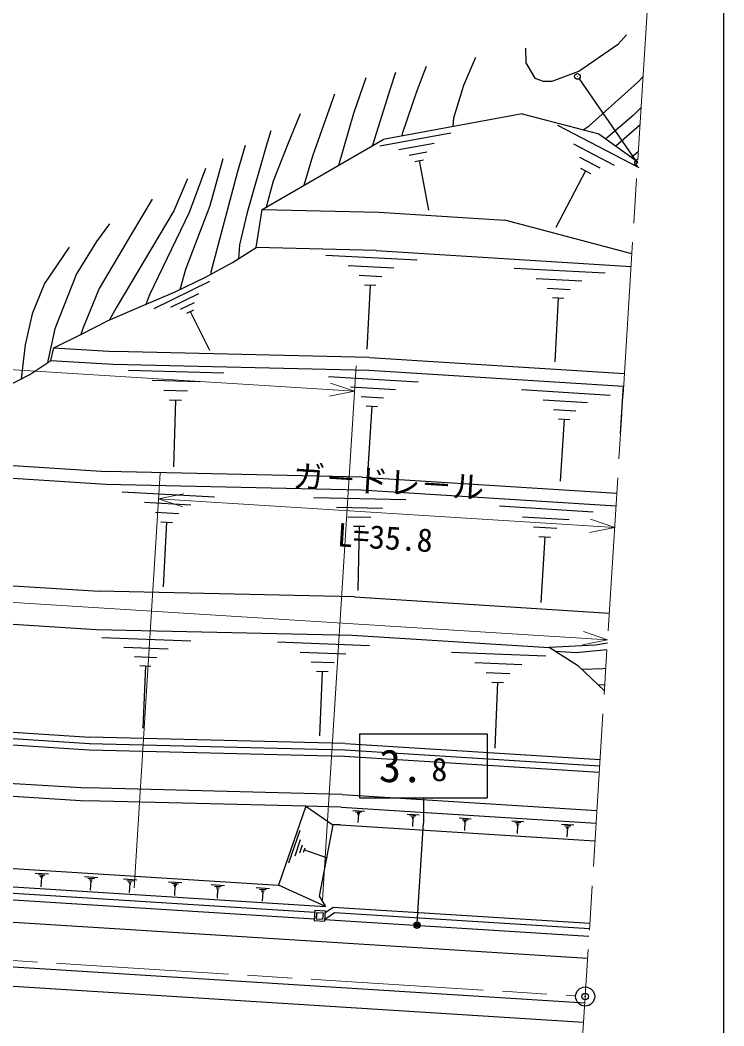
# Model space of a CAD drawing. Units: millimetres, scale not verified. Extents: x 0 to 700000, y -47500 to 447500.
# Drawn here: x 523868 to 579000, y 284508 to 363287 of the extents above; entities that cross this region are included whole.
import ezdxf
from ezdxf.enums import TextEntityAlignment as Align

# ---------------------------------------------------------------- set-up
doc = ezdxf.new("R2010")
doc.units = ezdxf.units.MM
doc.header["$LTSCALE"] = 1000
doc.header["$PDMODE"] = 32
doc.header["$PDSIZE"] = 500
doc.linetypes.add('CHAIN', pattern=[18.5, 12, -1.5, 3.5, -1.5])
doc.layers.add('作業ﾚｲﾔ1', color=7, linetype='Continuous', lineweight=25)
doc.styles.add('@ＭＳ ゴシック', font='')
doc.styles.add('ＭＳ ゴシック', font='')
doc.styles.get('@ＭＳ ゴシック').set_extended_font_data('@MS Gothic')
doc.styles.get('ＭＳ ゴシック').set_extended_font_data('MS Gothic')

msp = doc.modelspace()

# ---------------------------------------------------------------- linework, layer by layer
at = {"layer": '作業ﾚｲﾔ1'}
for p, q in [((579000, 20000), (579000, 370000)), ((567529, 358881), (567518, 358890)), ((567657, 358696), (572088, 352301)), ((563188, 355954), (552317, 353932)), ((563188, 355954), (569209, 354372)), ((565969, 355067), (572341, 351741)), ((572428, 355059), (570541, 353410)), ((542824, 348452), (552317, 353932)), ((552049, 353439), (557597, 354470)), ((569209, 354372), (572246, 352177)), ((569753, 353974), (569756, 353976)), ((553539, 353142), (556313, 353657)), ((554336, 352716), (555723, 352974)), ((567230, 353598), (570416, 351935)), ((572296, 352969), (571771, 352521)), ((554786, 352226), (555479, 352354)), ((555133, 352290), (555855, 348406)), ((567694, 352545), (569286, 351714)), ((572042, 352258), (572241, 352096)), ((572245, 352151), (572074, 351941)), ((568157, 351492), (565829, 347032)), ((567759, 351700), (568556, 351284)), ((542355, 345465), (542824, 348452)), ((542824, 348452), (551959, 348244)), ((551959, 348244), (561845, 347622)), ((571794, 344992), (561845, 347622)), ((540517, 344308), (542355, 345465)), ((551771, 345250), (542355, 345465)), ((551771, 345250), (571731, 343994)), ((538402, 343157), (540517, 344308)), ((547811, 344866), (554970, 344504)), ((549565, 344060), (553144, 343878)), ((562560, 343848), (569693, 343486)), ((534382, 340702), (538730, 342840)), ((536025, 342012), (538402, 343157)), ((550423, 343298), (552213, 343208)), ((564307, 343044), (567874, 342863)), ((533373, 340873), (536025, 342012)), ((550834, 342560), (551729, 342514)), ((551282, 342537), (551028, 337526)), ((565163, 342286), (566946, 342195)), ((535683, 340802), (537857, 341871)), ((536440, 340634), (537527, 341169)), ((565573, 341550), (566464, 341505)), ((566018, 341527), (565765, 336534)), ((530755, 339758), (533373, 340873)), ((536926, 340333), (537469, 340600)), ((537198, 340467), (538695, 337423)), ((528680, 338687), (530755, 339758)), ((526503, 337621), (528680, 338687)), ((526280, 336633), (526503, 337621)), ((526503, 337621), (531233, 337324)), ((551243, 336866), (531233, 337324)), ((524626, 335535), (526280, 336633)), ((526280, 336633), (531170, 336326)), ((551243, 336866), (571204, 335610)), ((531170, 336326), (551181, 335868)), ((532367, 335879), (539838, 335664)), ((551181, 335868), (571141, 334612)), ((522537, 334464), (524626, 335535)), ((534213, 335078), (537949, 334971)), ((548037, 335384), (555063, 334947)), ((535126, 334304), (536993, 334250)), ((549750, 334572), (553263, 334354)), ((563135, 334349), (570103, 333916)), ((570905, 330919), (571135, 334635)), ((535571, 333543), (536505, 333517)), ((536038, 333530), (535888, 328300)), ((550585, 333815), (552341, 333706)), ((564834, 333544), (568317, 333327)), ((550980, 333085), (551858, 333030)), ((551419, 333058), (551114, 328140)), ((565661, 332793), (567403, 332685)), ((566054, 332069), (566924, 332015)), ((566489, 332042), (566186, 327165)), ((509157, 329294), (530642, 327942)), ((508733, 328319), (530580, 326944)), ((550653, 327485), (530642, 327942)), ((530580, 326944), (550590, 326487)), ((550653, 327485), (570613, 326229)), ((531850, 326346), (539088, 325944)), ((550590, 326487), (570551, 325231)), ((533619, 325521), (537238, 325321)), ((546881, 325892), (554077, 325727)), ((534484, 324748), (536293, 324647)), ((548664, 325131), (552261, 325049)), ((561429, 325231), (568766, 324780)), ((534896, 323999), (535801, 323949)), ((535348, 323974), (535067, 318907)), ((549547, 324391), (551345, 324350)), ((563219, 324384), (566887, 324159)), ((549980, 323661), (550879, 323641)), ((550430, 323651), (550314, 318614)), ((564091, 323594), (565925, 323482)), ((564504, 322833), (565421, 322776)), ((564963, 322804), (564647, 317669)), ((497122, 320633), (530052, 318561)), ((550063, 318103), (530052, 318561)), ((495506, 317729), (529864, 315567)), ((550063, 318103), (570023, 316847)), ((529864, 315567), (549874, 315109)), ((530281, 314938), (537243, 314657)), ((544022, 314584), (551227, 314294)), ((549874, 315109), (565308, 314138)), ((569874, 314473), (568940, 314320)), ((531994, 314172), (535475, 314031)), ((545794, 313791), (549397, 313646)), ((557669, 313784), (565056, 313487)), ((568940, 314320), (565308, 314138)), ((567616, 312690), (565308, 314138)), ((532836, 313440), (534576, 313370)), ((546666, 313034), (548467, 312962)), ((559486, 312971), (563180, 312822)), ((533243, 312727), (534113, 312692)), ((533678, 312709), (533482, 307836)), ((547087, 312296), (547988, 312259)), ((547537, 312278), (547334, 307235)), ((560379, 312195), (562226, 312121)), ((567616, 312690), (569640, 310759)), ((560811, 311438), (561735, 311400)), ((561273, 311419), (561065, 306248)), ((569670, 311231), (569186, 311192)), ((485467, 309894), (529333, 307133)), ((485834, 308869), (529270, 306135)), ((485853, 309368), (529302, 306634)), ((550460, 307379), (560460, 307379)), ((550460, 307379), (550460, 302379)), ((560460, 307379), (560460, 302379)), ((474316, 306587), (529082, 303141)), ((529283, 306635), (549300, 306127)), ((549341, 306626), (529333, 307133)), ((549341, 306626), (569301, 305370)), ((529270, 306135), (549278, 305628)), ((549300, 306127), (569254, 304872)), ((474254, 305589), (529019, 302143)), ((549278, 305628), (569238, 304372)), ((569270, 304872), (569254, 304872)), ((347075, 303722), (568321, 289801)), ((549089, 302634), (529082, 303141)), ((549089, 302634), (569050, 301378)), ((546239, 301706), (529056, 302142)), ((550460, 302379), (560460, 302379)), ((555460, 302379), (555460, 300379)), ((546239, 301706), (544116, 295522)), ((549027, 301636), (546239, 301706)), ((546239, 301706), (548354, 300265)), ((549027, 301636), (568987, 300380)), ((549924, 301377), (550846, 301323)), ((550149, 301271), (550610, 301245)), ((550259, 301173), (550490, 301159)), ((550311, 301077), (550427, 301070)), ((550369, 301074), (550332, 300428)), ((554182, 301082), (555116, 301028)), ((554410, 300975), (554877, 300948)), ((346855, 300229), (568101, 286308)), ((548354, 300265), (547291, 294669)), ((548966, 300250), (548354, 300265)), ((548966, 300250), (568900, 298996)), ((554521, 300875), (554755, 300861)), ((554574, 300778), (554691, 300771)), ((554633, 300775), (554595, 300120)), ((554967, 292545), (555460, 300379)), ((558255, 300792), (559202, 300737)), ((558486, 300683), (558960, 300656)), ((558599, 300582), (558836, 300568)), ((558653, 300483), (558771, 300477)), ((558712, 300480), (558674, 299817)), ((562380, 300571), (563340, 300515)), ((562615, 300461), (563095, 300433)), ((562729, 300358), (562969, 300344)), ((562784, 300258), (562904, 300251)), ((562844, 300255), (562805, 299583)), ((566274, 300313), (567247, 300256)), ((566512, 300201), (566998, 300173)), ((473768, 299949), (544116, 295522)), ((544928, 297269), (545806, 299829)), ((566628, 300097), (566871, 300083)), ((566683, 299996), (566804, 299989)), ((566744, 299993), (566704, 299312)), ((346761, 298732), (568007, 284811)), ((470539, 298709), (547780, 293849)), ((545403, 297821), (545843, 299101)), ((545769, 298054), (545989, 298694)), ((473646, 298033), (546952, 293420)), ((546080, 298126), (546190, 298446)), ((546135, 298286), (547927, 297671)), ((473613, 297514), (546918, 292901)), ((525045, 296475), (526083, 296410)), ((525298, 296355), (525816, 296322)), ((525421, 296243), (525680, 296227)), ((525479, 296135), (525609, 296127)), ((525544, 296131), (525498, 295405)), ((528912, 296203), (529950, 296137)), ((529165, 296083), (529684, 296050)), ((529288, 295971), (529548, 295954)), ((529347, 295863), (529476, 295855)), ((529412, 295859), (529366, 295132)), ((531968, 296017), (533006, 295952)), ((532221, 295897), (532740, 295864)), ((532344, 295785), (532604, 295768)), ((532402, 295677), (532532, 295669)), ((532467, 295673), (532422, 294946)), ((535501, 295795), (536539, 295729)), ((535754, 295674), (536273, 295642)), ((535877, 295562), (536137, 295546)), ((535935, 295455), (536065, 295446)), ((536000, 295450), (535955, 294724)), ((538839, 295570), (539877, 295505)), ((539092, 295450), (539611, 295417)), ((547780, 293849), (544116, 295522)), ((539215, 295338), (539475, 295321)), ((539274, 295230), (539403, 295222)), ((539339, 295226), (539293, 294499)), ((542372, 295348), (543410, 295282)), ((542625, 295227), (543144, 295195)), ((542748, 295116), (543008, 295099)), ((542807, 295008), (542936, 294999)), ((542872, 295004), (542826, 294277)), ((547291, 294669), (547780, 293849)), ((546961, 293560), (546910, 292761)), ((546961, 293560), (547760, 293508)), ((547101, 293400), (547069, 292901)), ((547099, 293374), (547069, 292901)), ((547101, 293400), (547600, 293368)), ((547600, 293368), (547568, 292869)), ((547760, 293508), (547708, 292710)), ((547717, 292851), (548509, 293402)), ((547750, 293361), (548395, 293810)), ((548395, 293810), (568494, 292545)), ((548509, 293402), (568469, 292146)), ((546910, 292761), (547708, 292710)), ((547069, 292901), (547568, 292869)), ((547717, 292851), (568431, 291547))]:
    msp.add_line(p, q, dxfattribs=at)
at = {"layer": '作業ﾚｲﾔ1', "linetype": 'CHAIN', "lineweight": 13}
for p, q in [((564126, 223132), (573137, 366325)), ((508251, 290575), (528212, 289319)), ((528212, 289319), (548172, 288063)), ((548172, 288063), (567384, 286854))]:
    msp.add_line(p, q, dxfattribs=at)
at = {"layer": '作業ﾚｲﾔ1', "lineweight": 13}
for p, q in [((474225, 338991), (550075, 334219)), ((547568, 294383), (550200, 336215)), ((245448, 335167), (569891, 314751)), ((550075, 334219), (548179, 334856)), ((548114, 333823), (550075, 334219)), ((532797, 295312), (534841, 327793)), ((536676, 326192), (534715, 325797)), ((534715, 325797), (570445, 323548)), ((534715, 325797), (536611, 325159)), ((570445, 323548), (568549, 324186)), ((568484, 323153), (570445, 323548)), ((569891, 314751), (567996, 315389)), ((567931, 314356), (569891, 314751))]:
    msp.add_line(p, q, dxfattribs=at)
at = {"layer": '作業ﾚｲﾔ1'}
for points in [[(563469, 361091), (563496, 359951), (564181, 358746), (564844, 358508), (565547, 358503), (567639, 359277), (570740, 361441), (571366, 362122)], [(559543, 360361), (558606, 358178), (557820, 355613), (557775, 354947)], [(555690, 359645), (554947, 357741), (553808, 354375), (553772, 354203)], [(550946, 358763), (549993, 355961), (548807, 351906)], [(553264, 359194), (552847, 357909), (551489, 353565), (551453, 353433)], [(567989, 354693), (568458, 355003), (572261, 358424), (572667, 358860)], [(548486, 357494), (546781, 352639), (546104, 350346)], [(572514, 356437), (571888, 355812), (569750, 353976)], [(545799, 355943), (544826, 353523), (543687, 350667), (543148, 348639)], [(543511, 354622), (543151, 353416), (541649, 348229), (541066, 345685), (540965, 344590)], [(541489, 353455), (540860, 351335), (538819, 343545), (538807, 343377)], [(536400, 342192), (536852, 343790), (538747, 348762), (539767, 352461)], [(538398, 351670), (537104, 348212), (534005, 341779), (533716, 341020)], [(536979, 350852), (536967, 350810), (535903, 348344), (531389, 340748), (530864, 339805)], [(534217, 349257), (532587, 346541), (530072, 342270), (528769, 339143), (528625, 338660)], [(530873, 347327), (529851, 345943), (528293, 343427), (526600, 339113), (526001, 336461)], [(527700, 345495), (525779, 342661), (524822, 340269), (524263, 337855), (523940, 335184)], [(569842, 313961), (567432, 313716), (565805, 313827)], [(569750, 312500), (569539, 312465), (567894, 312425)]]:
    msp.add_lwpolyline(points, dxfattribs=at)
for centre, radius in [((567529, 358881), 225), ((554958, 292395), 150), ((554958, 292395), 120), ((554958, 292395), 90), ((554958, 292395), 60), ((554958, 292395), 30), ((568133, 286807), 750)]:
    msp.add_circle(centre, radius, dxfattribs=at)
msp.add_arc((572216, 352116), 225, 79.74708, 273.05187, dxfattribs=at)
for p in [(554958, 292395), (568133, 286807)]:
    msp.add_point(p, dxfattribs=at)

# ---------------------------------------------------------------- texts
at = {"layer": '作業ﾚｲﾔ1', "style": 'ＭＳ ゴシック'}
msp.add_text('ガ－ドレ－ル', height=1833, rotation=356.399, dxfattribs=at).set_placement((552643, 325671), align=Align.BOTTOM_CENTER)
at = {"layer": '作業ﾚｲﾔ1', "style": '@ＭＳ ゴシック'}
msp.add_text('L=35.8', height=1833, rotation=356.399, dxfattribs=at).set_placement((552517, 323674), align=Align.TOP_CENTER)
at = {"layer": '作業ﾚｲﾔ1', "style": 'ＭＳ ゴシック'}
msp.add_text('3.', height=2566, dxfattribs=at).set_placement((555460, 304879), align=Align.MIDDLE_RIGHT)
msp.add_text('8', height=1833, dxfattribs=at).set_placement((556710, 303129), align=Align.BOTTOM_CENTER)

doc.saveas('drawing.dxf')
